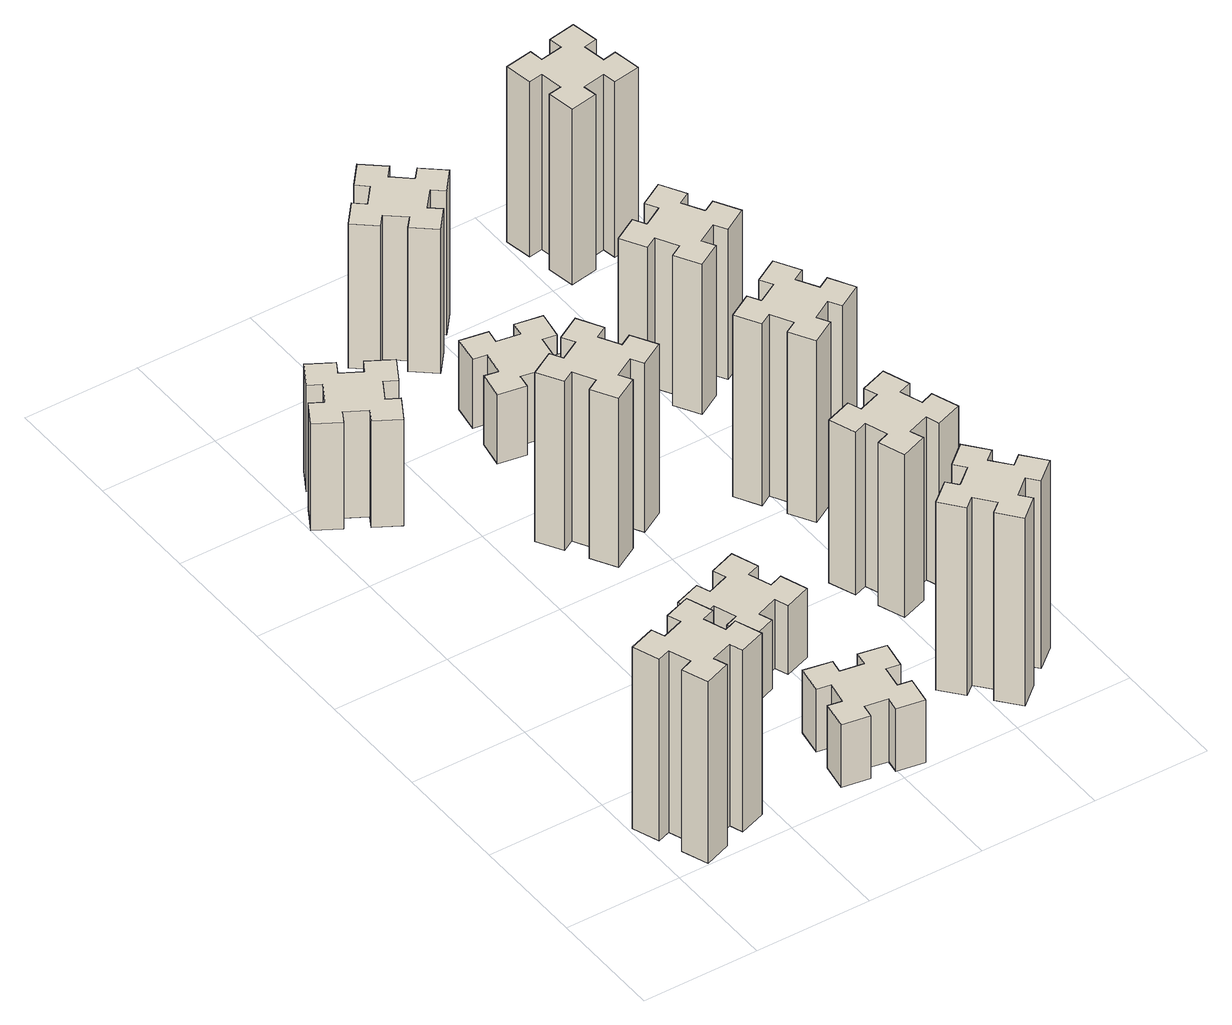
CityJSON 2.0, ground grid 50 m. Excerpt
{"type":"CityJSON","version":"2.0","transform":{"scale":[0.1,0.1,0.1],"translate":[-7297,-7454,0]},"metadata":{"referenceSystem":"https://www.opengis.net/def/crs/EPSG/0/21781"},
"CityObjects":{
"building1":{"type":"Building","attributes":{"class":"1000","function":"1000","usage":"1000","yearOfConstruction":2016,"roofType":"1000","measuredHeight":87,"storeysAboveGround":30,"storeysBelowGround":0},"geometry":[{"type":"Solid","lod":"1","boundaries":[[[[0,1,2,3,4,5,6,7,8,9,10,11,12,13,14,15,16,17,18,19]],[[17,16,20,21]],[[16,15,22,20]],[[15,14,23,22]],[[14,13,24,23]],[[13,12,25,24]],[[12,11,26,25]],[[11,10,27,26]],[[10,9,28,27]],[[9,8,29,28]],[[8,7,30,29]],[[7,6,31,30]],[[6,5,32,31]],[[5,4,33,32]],[[4,3,34,33]],[[3,2,35,34]],[[2,1,36,35]],[[1,0,37,36]],[[0,19,38,37]],[[19,18,39,38]],[[18,17,21,39]],[[24,25,26,27,28,29,30,31,32,33,34,35,36,37,38,39,21,20,22,23]]]]}]},
"building2":{"type":"Building","attributes":{"class":"1000","function":"1000","usage":"1000","yearOfConstruction":2016,"roofType":"1000","measuredHeight":51,"storeysAboveGround":30,"storeysBelowGround":0},"geometry":[{"type":"Solid","lod":"1","boundaries":[[[[40,41,42,43,44,45,46,47,48,49,50,51,52,53,54,55,56,57,58,59]],[[57,56,60,61]],[[56,55,62,60]],[[55,54,63,62]],[[54,53,64,63]],[[53,52,65,64]],[[52,51,66,65]],[[51,50,67,66]],[[50,49,68,67]],[[49,48,69,68]],[[48,47,70,69]],[[47,46,71,70]],[[46,45,72,71]],[[45,44,73,72]],[[44,43,74,73]],[[43,42,75,74]],[[42,41,76,75]],[[41,40,77,76]],[[40,59,78,77]],[[59,58,79,78]],[[58,57,61,79]],[[64,65,66,67,68,69,70,71,72,73,74,75,76,77,78,79,61,60,62,63]]]]}]},
"building3":{"type":"Building","attributes":{"class":"1000","function":"1000","usage":"1000","yearOfConstruction":2016,"roofType":"1000","measuredHeight":30,"storeysAboveGround":30,"storeysBelowGround":0},"geometry":[{"type":"Solid","lod":"1","boundaries":[[[[80,81,82,83,84,85,86,87,88,89,90,91,92,93,94,95,96,97,98,99]],[[97,96,100,101]],[[96,95,102,100]],[[95,94,103,102]],[[94,93,104,103]],[[93,92,105,104]],[[92,91,106,105]],[[91,90,107,106]],[[90,89,108,107]],[[89,88,109,108]],[[88,87,110,109]],[[87,86,111,110]],[[86,85,112,111]],[[85,84,113,112]],[[84,83,114,113]],[[83,82,115,114]],[[82,81,116,115]],[[81,80,117,116]],[[80,99,118,117]],[[99,98,119,118]],[[98,97,101,119]],[[104,105,106,107,108,109,110,111,112,113,114,115,116,117,118,119,101,100,102,103]]]]}]},
"building4":{"type":"Building","attributes":{"class":"1000","function":"1000","usage":"1000","yearOfConstruction":2016,"roofType":"1000","measuredHeight":33,"storeysAboveGround":30,"storeysBelowGround":0},"geometry":[{"type":"Solid","lod":"1","boundaries":[[[[120,121,122,123,124,125,126,127,128,129,130,131,132,133,134,135,136,137,138,139]],[[137,136,140,141]],[[136,135,142,140]],[[135,134,143,142]],[[134,133,144,143]],[[133,132,145,144]],[[132,131,146,145]],[[131,130,147,146]],[[130,129,148,147]],[[129,128,149,148]],[[128,127,150,149]],[[127,126,151,150]],[[126,125,152,151]],[[125,124,153,152]],[[124,123,154,153]],[[123,122,155,154]],[[122,121,156,155]],[[121,120,157,156]],[[120,139,158,157]],[[139,138,159,158]],[[138,137,141,159]],[[144,145,146,147,148,149,150,151,152,153,154,155,156,157,158,159,141,140,142,143]]]]}]},
"building5":{"type":"Building","attributes":{"class":"1000","function":"1000","usage":"1000","yearOfConstruction":2016,"roofType":"1000","measuredHeight":81,"storeysAboveGround":30,"storeysBelowGround":0},"geometry":[{"type":"Solid","lod":"1","boundaries":[[[[160,161,162,163,164,165,166,167,168,169,170,171,172,173,174,175,176,177,178,179]],[[177,176,180,181]],[[176,175,182,180]],[[175,174,183,182]],[[174,173,184,183]],[[173,172,185,184]],[[172,171,186,185]],[[171,170,187,186]],[[170,169,188,187]],[[169,168,189,188]],[[168,167,190,189]],[[167,166,191,190]],[[166,165,192,191]],[[165,164,193,192]],[[164,163,194,193]],[[163,162,195,194]],[[162,161,196,195]],[[161,160,197,196]],[[160,179,198,197]],[[179,178,199,198]],[[178,177,181,199]],[[184,185,186,187,188,189,190,191,192,193,194,195,196,197,198,199,181,180,182,183]]]]}]},
"building6":{"type":"Building","attributes":{"class":"1000","function":"1000","usage":"1000","yearOfConstruction":2016,"roofType":"1000","measuredHeight":33,"storeysAboveGround":30,"storeysBelowGround":0},"geometry":[{"type":"Solid","lod":"1","boundaries":[[[[200,201,202,203,204,205,206,207,208,209,210,211,212,213,214,215,216,217,218,219]],[[217,216,220,221]],[[216,215,222,220]],[[215,214,223,222]],[[214,213,224,223]],[[213,212,225,224]],[[212,211,226,225]],[[211,210,227,226]],[[210,209,228,227]],[[209,208,229,228]],[[208,207,230,229]],[[207,206,231,230]],[[206,205,232,231]],[[205,204,233,232]],[[204,203,234,233]],[[203,202,235,234]],[[202,201,236,235]],[[201,200,237,236]],[[200,219,238,237]],[[219,218,239,238]],[[218,217,221,239]],[[224,225,226,227,228,229,230,231,232,233,234,235,236,237,238,239,221,220,222,223]]]]}]},
"building7":{"type":"Building","attributes":{"class":"1000","function":"1000","usage":"1000","yearOfConstruction":2016,"roofType":"1000","measuredHeight":90,"storeysAboveGround":30,"storeysBelowGround":0},"geometry":[{"type":"Solid","lod":"1","boundaries":[[[[240,241,242,243,244,245,246,247,248,249,250,251,252,253,254,255,256,257,258,259]],[[257,256,260,261]],[[256,255,262,260]],[[255,254,263,262]],[[254,253,264,263]],[[253,252,265,264]],[[252,251,266,265]],[[251,250,267,266]],[[250,249,268,267]],[[249,248,269,268]],[[248,247,270,269]],[[247,246,271,270]],[[246,245,272,271]],[[245,244,273,272]],[[244,243,274,273]],[[243,242,275,274]],[[242,241,276,275]],[[241,240,277,276]],[[240,259,278,277]],[[259,258,279,278]],[[258,257,261,279]],[[264,265,266,267,268,269,270,271,272,273,274,275,276,277,278,279,261,260,262,263]]]]}]},
"building8":{"type":"Building","attributes":{"class":"1000","function":"1000","usage":"1000","yearOfConstruction":2016,"roofType":"1000","measuredHeight":69,"storeysAboveGround":30,"storeysBelowGround":0},"geometry":[{"type":"Solid","lod":"1","boundaries":[[[[280,281,282,283,284,285,286,287,288,289,290,291,292,293,294,295,296,297,298,299]],[[297,296,300,301]],[[296,295,302,300]],[[295,294,303,302]],[[294,293,304,303]],[[293,292,305,304]],[[292,291,306,305]],[[291,290,307,306]],[[290,289,308,307]],[[289,288,309,308]],[[288,287,310,309]],[[287,286,311,310]],[[286,285,312,311]],[[285,284,313,312]],[[284,283,314,313]],[[283,282,315,314]],[[282,281,316,315]],[[281,280,317,316]],[[280,299,318,317]],[[299,298,319,318]],[[298,297,301,319]],[[304,305,306,307,308,309,310,311,312,313,314,315,316,317,318,319,301,300,302,303]]]]}]},
"building9":{"type":"Building","attributes":{"class":"1000","function":"1000","usage":"1000","yearOfConstruction":2016,"roofType":"1000","measuredHeight":78,"storeysAboveGround":30,"storeysBelowGround":0},"geometry":[{"type":"Solid","lod":"1","boundaries":[[[[320,321,322,323,324,325,326,327,328,329,330,331,332,333,334,335,336,337,338,339]],[[337,336,340,341]],[[336,335,342,340]],[[335,334,343,342]],[[334,333,344,343]],[[333,332,345,344]],[[332,331,346,345]],[[331,330,347,346]],[[330,329,348,347]],[[329,328,349,348]],[[328,327,350,349]],[[327,326,351,350]],[[326,325,352,351]],[[325,324,353,352]],[[324,323,354,353]],[[323,322,355,354]],[[322,321,356,355]],[[321,320,357,356]],[[320,339,358,357]],[[339,338,359,358]],[[338,337,341,359]],[[344,345,346,347,348,349,350,351,352,353,354,355,356,357,358,359,341,340,342,343]]]]}]},
"building10":{"type":"Building","attributes":{"class":"1000","function":"1000","usage":"1000","yearOfConstruction":2016,"roofType":"1000","measuredHeight":87,"storeysAboveGround":30,"storeysBelowGround":0},"geometry":[{"type":"Solid","lod":"1","boundaries":[[[[360,361,362,363,364,365,366,367,368,369,370,371,372,373,374,375,376,377,378,379]],[[377,376,380,381]],[[376,375,382,380]],[[375,374,383,382]],[[374,373,384,383]],[[373,372,385,384]],[[372,371,386,385]],[[371,370,387,386]],[[370,369,388,387]],[[369,368,389,388]],[[368,367,390,389]],[[367,366,391,390]],[[366,365,392,391]],[[365,364,393,392]],[[364,363,394,393]],[[363,362,395,394]],[[362,361,396,395]],[[361,360,397,396]],[[360,379,398,397]],[[379,378,399,398]],[[378,377,381,399]],[[384,385,386,387,388,389,390,391,392,393,394,395,396,397,398,399,381,380,382,383]]]]}]},
"building11":{"type":"Building","attributes":{"class":"1000","function":"1000","usage":"1000","yearOfConstruction":2016,"roofType":"1000","measuredHeight":72,"storeysAboveGround":30,"storeysBelowGround":0},"geometry":[{"type":"Solid","lod":"1","boundaries":[[[[400,401,402,403,404,405,406,407,408,409,410,411,412,413,414,415,416,417,418,419]],[[417,416,420,421]],[[416,415,422,420]],[[415,414,423,422]],[[414,413,424,423]],[[413,412,425,424]],[[412,411,426,425]],[[411,410,427,426]],[[410,409,428,427]],[[409,408,429,428]],[[408,407,430,429]],[[407,406,431,430]],[[406,405,432,431]],[[405,404,433,432]],[[404,403,434,433]],[[403,402,435,434]],[[402,401,436,435]],[[401,400,437,436]],[[400,419,438,437]],[[419,418,439,438]],[[418,417,421,439]],[[424,425,426,427,428,429,430,431,432,433,434,435,436,437,438,439,421,420,422,423]]]]}]},
"building12":{"type":"Building","attributes":{"class":"1000","function":"1000","usage":"1000","yearOfConstruction":2016,"roofType":"1000","measuredHeight":84,"storeysAboveGround":30,"storeysBelowGround":0},"geometry":[{"type":"Solid","lod":"1","boundaries":[[[[440,441,442,443,444,445,446,447,448,449,450,451,452,453,454,455,456,457,458,459]],[[457,456,460,461]],[[456,455,462,460]],[[455,454,463,462]],[[454,453,464,463]],[[453,452,465,464]],[[452,451,466,465]],[[451,450,467,466]],[[450,449,468,467]],[[449,448,469,468]],[[448,447,470,469]],[[447,446,471,470]],[[446,445,472,471]],[[445,444,473,472]],[[444,443,474,473]],[[443,442,475,474]],[[442,441,476,475]],[[441,440,477,476]],[[440,459,478,477]],[[459,458,479,478]],[[458,457,461,479]],[[464,465,466,467,468,469,470,471,472,473,474,475,476,477,478,479,461,460,462,463]]]]}]}
},
"vertices":[
[245,346,0],[151,312,0],[130,368,0],[17,327,0],[59,214,0],[115,235,0],[149,141,0],[93,120,0],[134,7,0],[247,49,0],[226,105,0],[320,139,0],[340,83,0],[453,124,0],[412,237,0],[356,216,0],[322,310,0],[378,330,0],[337,443,0],[224,402,0],[322,310,870],[378,330,870],[356,216,870],[412,237,870],[453,124,870],[340,83,870],[320,139,870],[226,105,870],[247,49,870],[134,7,870],[93,120,870],[149,141,870],[115,235,870],[59,214,870],[17,327,870],[130,368,870],[151,312,870],[245,346,870],[224,402,870],[337,443,870],
[334,2516,0],[247,2566,0],[277,2618,0],[173,2678,0],[113,2574,0],[165,2544,0],[115,2457,0],[63,2487,0],[3,2383,0],[107,2323,0],[137,2375,0],[224,2325,0],[194,2273,0],[298,2213,0],[358,2317,0],[306,2347,0],[356,2434,0],[408,2404,0],[468,2508,0],[364,2568,0],[356,2434,510],[408,2404,510],[306,2347,510],[358,2317,510],[298,2213,510],[194,2273,510],[224,2325,510],[137,2375,510],[107,2323,510],[3,2383,510],[63,2487,510],[115,2457,510],[165,2544,510],[113,2574,510],[173,2678,510],[277,2618,510],[247,2566,510],[334,2516,510],[364,2568,510],[468,2508,510],
[876,294,0],[858,195,0],[799,206,0],[778,87,0],[897,67,0],[907,126,0],[1005,108,0],[995,49,0],[1113,28,0],[1134,147,0],[1075,157,0],[1092,255,0],[1151,245,0],[1172,363,0],[1054,384,0],[1044,325,0],[945,342,0],[956,401,0],[837,422,0],[817,304,0],[945,342,300],[956,401,300],[1044,325,300],[1054,384,300],[1172,363,300],[1151,245,300],[1092,255,300],[1075,157,300],[1134,147,300],[1113,28,300],[995,49,300],[1005,108,300],[907,126,300],[897,67,300],[778,87,300],[799,206,300],[858,195,300],[876,294,300],[817,304,300],[837,422,300],
[996,856,0],[962,950,0],[1018,970,0],[977,1083,0],[864,1042,0],[885,986,0],[791,952,0],[770,1008,0],[657,967,0],[699,854,0],[755,875,0],[789,781,0],[733,760,0],[774,647,0],[887,689,0],[866,745,0],[960,779,0],[980,723,0],[1093,764,0],[1052,877,0],[960,779,330],[980,723,330],[866,745,330],[887,689,330],[774,647,330],[733,760,330],[789,781,330],[755,875,330],[699,854,330],[657,967,330],[770,1008,330],[791,952,330],[885,986,330],[864,1042,330],[977,1083,330],[1018,970,330],[962,950,330],[996,856,330],[1052,877,330],[1093,764,330],
[996,1817,0],[946,1904,0],[998,1934,0],[938,2038,0],[834,1978,0],[864,1926,0],[777,1876,0],[747,1928,0],[643,1868,0],[703,1764,0],[755,1794,0],[805,1707,0],[753,1677,0],[813,1573,0],[917,1633,0],[887,1685,0],[974,1735,0],[1004,1683,0],[1108,1743,0],[1048,1847,0],[974,1735,810],[1004,1683,810],[887,1685,810],[917,1633,810],[813,1573,810],[753,1677,810],[805,1707,810],[755,1794,810],[703,1764,810],[643,1868,810],[747,1928,810],[777,1876,810],[864,1926,810],[834,1978,810],[938,2038,810],[998,1934,810],[946,1904,810],[996,1817,810],[1048,1847,810],[1108,1743,810],
[907,2346,0],[1005,2328,0],[995,2269,0],[1113,2248,0],[1134,2367,0],[1075,2377,0],[1092,2475,0],[1151,2465,0],[1172,2583,0],[1054,2604,0],[1044,2545,0],[945,2562,0],[956,2621,0],[837,2642,0],[817,2524,0],[876,2514,0],[858,2415,0],[799,2426,0],[778,2307,0],[897,2287,0],[858,2415,330],[799,2426,330],[876,2514,330],[817,2524,330],[837,2642,330],[956,2621,330],[945,2562,330],[1044,2545,330],[1054,2604,330],[1172,2583,330],[1151,2465,330],[1092,2475,330],[1075,2377,330],[1134,2367,330],[1113,2248,330],[995,2269,330],[1005,2328,330],[907,2346,330],[897,2287,330],[778,2307,330],
[1648,209,0],[1724,273,0],[1763,227,0],[1855,304,0],[1778,396,0],[1732,358,0],[1667,434,0],[1713,473,0],[1636,565,0],[1544,488,0],[1583,442,0],[1506,377,0],[1468,423,0],[1376,346,0],[1453,254,0],[1499,293,0],[1563,216,0],[1517,178,0],[1594,86,0],[1686,163,0],[1563,216,900],[1517,178,900],[1499,293,900],[1453,254,900],[1376,346,900],[1468,423,900],[1506,377,900],[1583,442,900],[1544,488,900],[1636,565,900],[1713,473,900],[1667,434,900],[1732,358,900],[1778,396,900],[1855,304,900],[1763,227,900],[1724,273,900],[1648,209,900],[1686,163,900],[1594,86,900],
[984,3137,0],[908,3202,0],[946,3248,0],[854,3325,0],[777,3233,0],[823,3194,0],[759,3118,0],[713,3156,0],[636,3064,0],[728,2987,0],[766,3033,0],[843,2969,0],[804,2923,0],[896,2846,0],[973,2938,0],[927,2976,0],[992,3053,0],[1038,3014,0],[1115,3106,0],[1023,3183,0],[992,3053,690],[1038,3014,690],[927,2976,690],[973,2938,690],[896,2846,690],[804,2923,690],[843,2969,690],[766,3033,690],[728,2987,690],[636,3064,690],[713,3156,690],[759,3118,690],[823,3194,690],[777,3233,690],[854,3325,690],[946,3248,690],[908,3202,690],[984,3137,690],[1023,3183,690],[1115,3106,690],
[1495,975,0],[1529,881,0],[1473,860,0],[1514,747,0],[1627,789,0],[1606,845,0],[1700,879,0],[1720,823,0],[1833,864,0],[1792,977,0],[1736,956,0],[1702,1050,0],[1758,1070,0],[1717,1183,0],[1604,1142,0],[1625,1086,0],[1531,1052,0],[1510,1108,0],[1397,1067,0],[1439,954,0],[1531,1052,780],[1510,1108,780],[1625,1086,780],[1604,1142,780],[1717,1183,780],[1758,1070,780],[1702,1050,780],[1736,956,780],[1792,977,780],[1833,864,780],[1720,823,780],[1700,879,780],[1606,845,780],[1627,789,780],[1514,747,780],[1473,860,780],[1529,881,780],[1495,975,780],[1439,954,780],[1397,1067,780],
[1627,1485,0],[1714,1535,0],[1744,1483,0],[1848,1543,0],[1788,1647,0],[1736,1617,0],[1686,1704,0],[1738,1734,0],[1678,1838,0],[1574,1778,0],[1604,1726,0],[1517,1676,0],[1487,1728,0],[1383,1668,0],[1443,1564,0],[1495,1594,0],[1545,1507,0],[1493,1477,0],[1553,1373,0],[1657,1433,0],[1545,1507,870],[1493,1477,870],[1495,1594,870],[1443,1564,870],[1383,1668,870],[1487,1728,870],[1517,1676,870],[1604,1726,870],[1574,1778,870],[1678,1838,870],[1738,1734,870],[1686,1704,870],[1736,1617,870],[1788,1647,870],[1848,1543,870],[1744,1483,870],[1714,1535,870],[1627,1485,870],[1657,1433,870],[1553,1373,870],
[1736,2357,0],[1686,2444,0],[1738,2474,0],[1678,2578,0],[1574,2518,0],[1604,2466,0],[1517,2416,0],[1487,2468,0],[1383,2408,0],[1443,2304,0],[1495,2334,0],[1545,2247,0],[1493,2217,0],[1553,2113,0],[1657,2173,0],[1627,2225,0],[1714,2275,0],[1744,2223,0],[1848,2283,0],[1788,2387,0],[1714,2275,720],[1744,2223,720],[1627,2225,720],[1657,2173,720],[1553,2113,720],[1493,2217,720],[1545,2247,720],[1495,2334,720],[1443,2304,720],[1383,2408,720],[1487,2468,720],[1517,2416,720],[1604,2466,720],[1574,2518,720],[1678,2578,720],[1738,2474,720],[1686,2444,720],[1736,2357,720],[1788,2387,720],[1848,2283,720],
[1832,3155,0],[1815,3254,0],[1874,3264,0],[1853,3382,0],[1735,3361,0],[1745,3302,0],[1647,3285,0],[1637,3344,0],[1518,3323,0],[1539,3205,0],[1598,3215,0],[1616,3117,0],[1557,3107,0],[1577,2988,0],[1696,3009,0],[1685,3068,0],[1784,3086,0],[1794,3027,0],[1912,3047,0],[1891,3166,0],[1784,3086,840],[1794,3027,840],[1685,3068,840],[1696,3009,840],[1577,2988,840],[1557,3107,840],[1616,3117,840],[1598,3215,840],[1539,3205,840],[1518,3323,840],[1637,3344,840],[1647,3285,840],[1745,3302,840],[1735,3361,840],[1853,3382,840],[1874,3264,840],[1815,3254,840],[1832,3155,840],[1891,3166,840],[1912,3047,840]
]}
